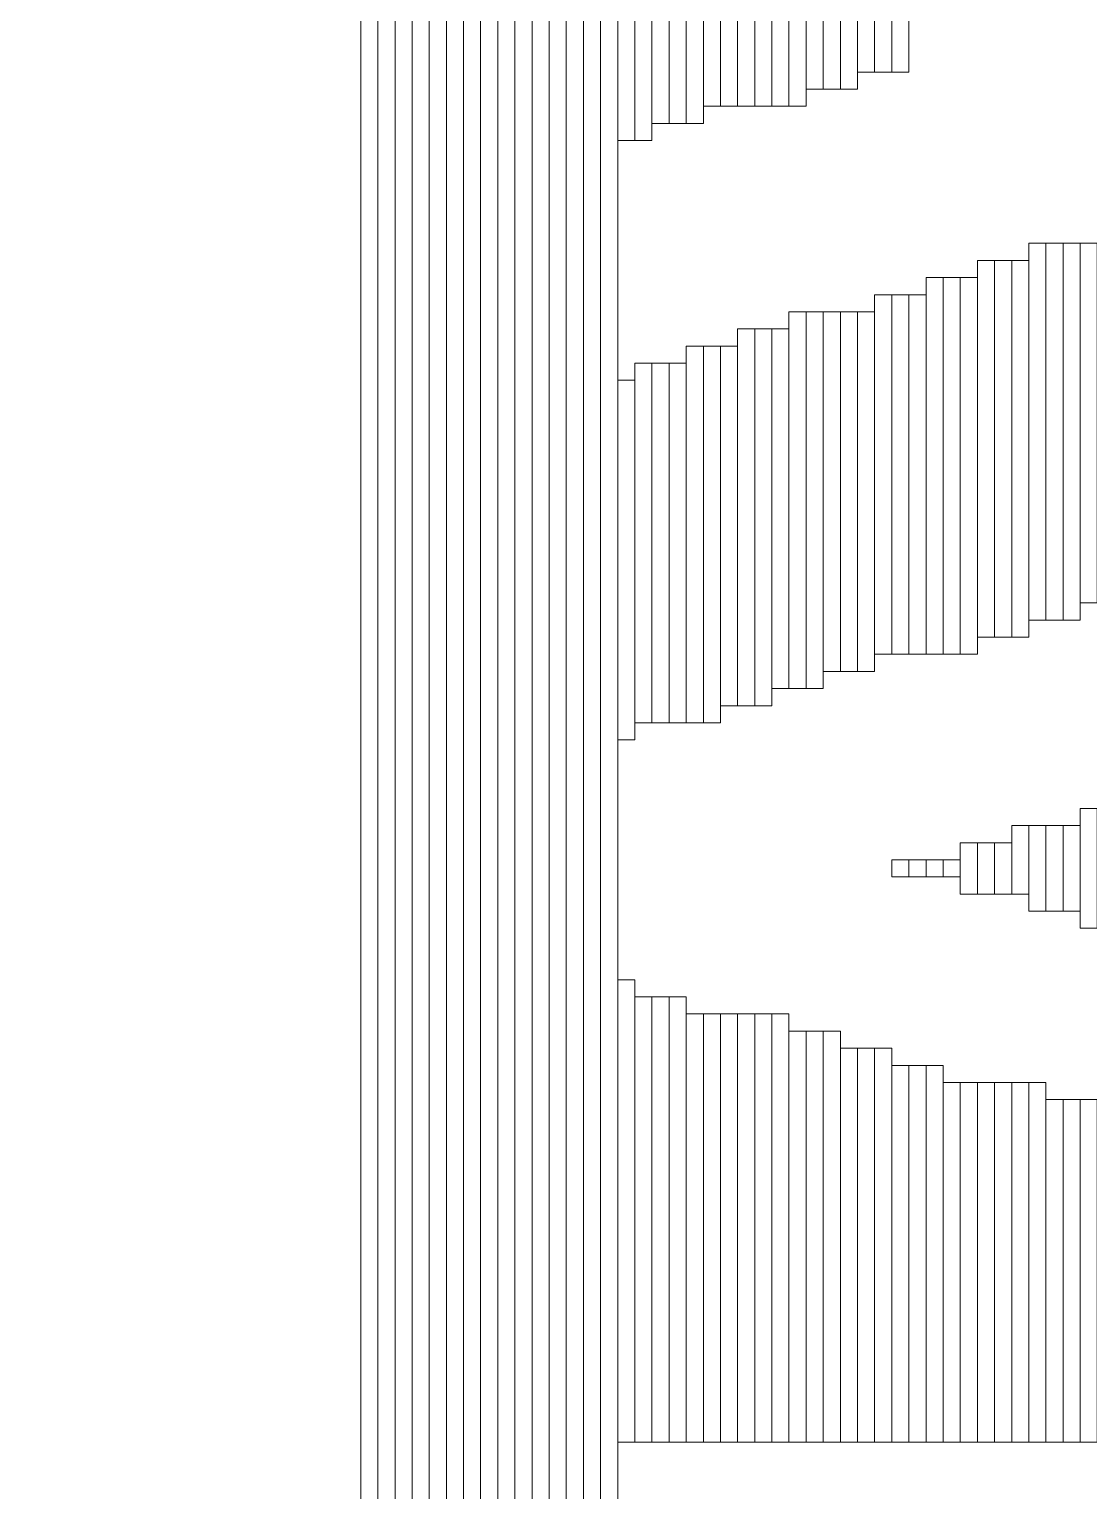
# Model space of a CAD drawing. Header units: millimetres. Extents: x -86 to 67, y -55 to 52.
# Drawn here: x 2.611 to 4.182, y 24.381 to 26.549 of the extents above; entities that cross this region are included whole.
import ezdxf

# ---------------------------------------------------------------- set-up
doc = ezdxf.new("R2010")
doc.units = ezdxf.units.MM
doc.header["$MEASUREMENT"] = 0
doc.layers.add('BG_OUTLINE', color=7, linetype='Continuous')
doc.layers.add('MA_PEN3', color=7, linetype='Continuous')

msp = doc.modelspace()

# ---------------------------------------------------------------- linework, layer by layer
at = {"layer": 'BG_OUTLINE', "color": 3, "lineweight": 9}
msp.add_open_spline([(-60.0926, 34.7331), (-60.0926, 34.7331), (63.7724, 34.7331), (63.7724, 34.7331), (63.7724, 34.7331), (64.585, 34.7336), (65.3646, 34.4113), (65.9396, 33.837), (65.9396, 33.837), (66.5146, 33.2627), (66.8379, 32.4797), (66.8384, 31.667), (66.8384, 31.667), (66.8384, 31.667), (66.8412, -52.28), (66.8412, -52.28), (66.8412, -52.28), (66.8412, -52.28), (66.8384, -52.1933), (66.8384, -52.1933), (66.8384, -52.1933), (66.8389, -53.006), (66.5166, -53.7856), (65.9424, -54.3606), (65.9424, -54.3606), (65.3681, -54.9356), (64.585, -55.2589), (63.7724, -55.2594), (63.7724, -55.2594), (63.7724, -55.2594), (-60.1869, -55.2594), (-60.1869, -55.2594), (-60.1869, -55.2594), (-60.1869, -55.2594), (-60.0853, -55.2518), (-60.0853, -55.2518), (-60.0853, -55.2518), (-60.8979, -55.2523), (-61.6775, -54.9299), (-62.2525, -54.3557), (-62.2525, -54.3557), (-62.8275, -53.7814), (-63.1508, -52.9984), (-63.1513, -52.1857), (-63.1513, -52.1857), (-63.1513, -52.1857), (-63.1587, 31.667), (-63.1587, 31.667), (-63.1587, 31.667), (-63.1592, 32.4797), (-62.8369, 33.2593), (-62.2626, 33.8343), (-62.2626, 33.8343), (-61.6883, 34.4093), (-60.9053, 34.7326), (-60.0926, 34.7331)], degree=3, knots=[0, 0, 0, 0, 0.071429, 0.071429, 0.071429, 0.071429, 0.142857, 0.142857, 0.142857, 0.142857, 0.214286, 0.214286, 0.214286, 0.214286, 0.285714, 0.285714, 0.285714, 0.285714, 0.357143, 0.357143, 0.357143, 0.357143, 0.428571, 0.428571, 0.428571, 0.428571, 0.5, 0.5, 0.5, 0.5, 0.571429, 0.571429, 0.571429, 0.571429, 0.642857, 0.642857, 0.642857, 0.642857, 0.714286, 0.714286, 0.714286, 0.714286, 0.785714, 0.785714, 0.785714, 0.785714, 0.857143, 0.857143, 0.857143, 0.857143, 0.928571, 0.928571, 0.928571, 0.928571, 1, 1, 1, 1], dxfattribs=at)
at = {"layer": 'MA_PEN3', "color": 5, "lineweight": 9}
for points in [[(3.1023, 34.3594), (3.1023, 34.3594), (3.1277, 34.3594), (3.1277, 34.3594), (3.1277, 34.3594), (3.1277, 34.3594), (3.1277, 23.285), (3.1277, 23.285), (3.1277, 23.285), (3.1277, 23.285), (3.1023, 23.285), (3.1023, 23.285), (3.1023, 23.285), (3.1023, 23.285), (3.1023, 34.3594), (3.1023, 34.3594)], [(3.1277, 34.3594), (3.1277, 34.3594), (3.1531, 34.3594), (3.1531, 34.3594), (3.1531, 34.3594), (3.1531, 34.3594), (3.1531, 23.285), (3.1531, 23.285), (3.1531, 23.285), (3.1531, 23.285), (3.1277, 23.285), (3.1277, 23.285), (3.1277, 23.285), (3.1277, 23.285), (3.1277, 34.3594), (3.1277, 34.3594)], [(3.1531, 34.3594), (3.1531, 34.3594), (3.1785, 34.3594), (3.1785, 34.3594), (3.1785, 34.3594), (3.1785, 34.3594), (3.1785, 23.285), (3.1785, 23.285), (3.1785, 23.285), (3.1785, 23.285), (3.1531, 23.285), (3.1531, 23.285), (3.1531, 23.285), (3.1531, 23.285), (3.1531, 34.3594), (3.1531, 34.3594)], [(3.1785, 34.3594), (3.1785, 34.3594), (3.2039, 34.3594), (3.2039, 34.3594), (3.2039, 34.3594), (3.2039, 34.3594), (3.2039, 23.285), (3.2039, 23.285), (3.2039, 23.285), (3.2039, 23.285), (3.1785, 23.285), (3.1785, 23.285), (3.1785, 23.285), (3.1785, 23.285), (3.1785, 34.3594), (3.1785, 34.3594)], [(3.2039, 34.3594), (3.2039, 34.3594), (3.2293, 34.3594), (3.2293, 34.3594), (3.2293, 34.3594), (3.2293, 34.3594), (3.2293, 23.285), (3.2293, 23.285), (3.2293, 23.285), (3.2293, 23.285), (3.2039, 23.285), (3.2039, 23.285), (3.2039, 23.285), (3.2039, 23.285), (3.2039, 34.3594), (3.2039, 34.3594)], [(3.2293, 34.3594), (3.2293, 34.3594), (3.2547, 34.3594), (3.2547, 34.3594), (3.2547, 34.3594), (3.2547, 34.3594), (3.2547, 23.285), (3.2547, 23.285), (3.2547, 23.285), (3.2547, 23.285), (3.2293, 23.285), (3.2293, 23.285), (3.2293, 23.285), (3.2293, 23.285), (3.2293, 34.3594), (3.2293, 34.3594)], [(3.2547, 34.3594), (3.2547, 34.3594), (3.2801, 34.3594), (3.2801, 34.3594), (3.2801, 34.3594), (3.2801, 34.3594), (3.2801, 23.285), (3.2801, 23.285), (3.2801, 23.285), (3.2801, 23.285), (3.2547, 23.285), (3.2547, 23.285), (3.2547, 23.285), (3.2547, 23.285), (3.2547, 34.3594), (3.2547, 34.3594)], [(3.2801, 34.3594), (3.2801, 34.3594), (3.3055, 34.3594), (3.3055, 34.3594), (3.3055, 34.3594), (3.3055, 34.3594), (3.3055, 23.285), (3.3055, 23.285), (3.3055, 23.285), (3.3055, 23.285), (3.2801, 23.285), (3.2801, 23.285), (3.2801, 23.285), (3.2801, 23.285), (3.2801, 34.3594), (3.2801, 34.3594)], [(3.3055, 34.3594), (3.3055, 34.3594), (3.3309, 34.3594), (3.3309, 34.3594), (3.3309, 34.3594), (3.3309, 34.3594), (3.3309, 23.285), (3.3309, 23.285), (3.3309, 23.285), (3.3309, 23.285), (3.3055, 23.285), (3.3055, 23.285), (3.3055, 23.285), (3.3055, 23.285), (3.3055, 34.3594), (3.3055, 34.3594)], [(3.3309, 34.3594), (3.3309, 34.3594), (3.3563, 34.3594), (3.3563, 34.3594), (3.3563, 34.3594), (3.3563, 34.3594), (3.3563, 23.285), (3.3563, 23.285), (3.3563, 23.285), (3.3563, 23.285), (3.3309, 23.285), (3.3309, 23.285), (3.3309, 23.285), (3.3309, 23.285), (3.3309, 34.3594), (3.3309, 34.3594)], [(3.3563, 34.3594), (3.3563, 34.3594), (3.3817, 34.3594), (3.3817, 34.3594), (3.3817, 34.3594), (3.3817, 34.3594), (3.3817, 23.285), (3.3817, 23.285), (3.3817, 23.285), (3.3817, 23.285), (3.3563, 23.285), (3.3563, 23.285), (3.3563, 23.285), (3.3563, 23.285), (3.3563, 34.3594), (3.3563, 34.3594)], [(3.3817, 34.3594), (3.3817, 34.3594), (3.4071, 34.3594), (3.4071, 34.3594), (3.4071, 34.3594), (3.4071, 34.3594), (3.4071, 23.285), (3.4071, 23.285), (3.4071, 23.285), (3.4071, 23.285), (3.3817, 23.285), (3.3817, 23.285), (3.3817, 23.285), (3.3817, 23.285), (3.3817, 34.3594), (3.3817, 34.3594)], [(3.4071, 34.3594), (3.4071, 34.3594), (3.4325, 34.3594), (3.4325, 34.3594), (3.4325, 34.3594), (3.4325, 34.3594), (3.4325, 23.285), (3.4325, 23.285), (3.4325, 23.285), (3.4325, 23.285), (3.4071, 23.285), (3.4071, 23.285), (3.4071, 23.285), (3.4071, 23.285), (3.4071, 34.3594), (3.4071, 34.3594)], [(3.4325, 34.3594), (3.4325, 34.3594), (3.4579, 34.3594), (3.4579, 34.3594), (3.4579, 34.3594), (3.4579, 34.3594), (3.4579, 23.285), (3.4579, 23.285), (3.4579, 23.285), (3.4579, 23.285), (3.4325, 23.285), (3.4325, 23.285), (3.4325, 23.285), (3.4325, 23.285), (3.4325, 34.3594), (3.4325, 34.3594)], [(3.4579, 29.0762), (3.4579, 29.0762), (3.4833, 29.0762), (3.4833, 29.0762), (3.4833, 29.0762), (3.4833, 29.0762), (3.4833, 23.285), (3.4833, 23.285), (3.4833, 23.285), (3.4833, 23.285), (3.4579, 23.285), (3.4579, 23.285), (3.4579, 23.285), (3.4579, 23.285), (3.4579, 29.0762), (3.4579, 29.0762)], [(3.4833, 27.1458), (3.4833, 27.1458), (3.5087, 27.1458), (3.5087, 27.1458), (3.5087, 27.1458), (3.5087, 27.1458), (3.5087, 26.3838), (3.5087, 26.3838), (3.5087, 26.3838), (3.5087, 26.3838), (3.4833, 26.3838), (3.4833, 26.3838), (3.4833, 26.3838), (3.4833, 26.3838), (3.4833, 27.1458), (3.4833, 27.1458)], [(3.5087, 27.1458), (3.5087, 27.1458), (3.5341, 27.1458), (3.5341, 27.1458), (3.5341, 27.1458), (3.5341, 27.1458), (3.5341, 26.3838), (3.5341, 26.3838), (3.5341, 26.3838), (3.5341, 26.3838), (3.5087, 26.3838), (3.5087, 26.3838), (3.5087, 26.3838), (3.5087, 26.3838), (3.5087, 27.1458), (3.5087, 27.1458)], [(3.5341, 27.1204), (3.5341, 27.1204), (3.5595, 27.1204), (3.5595, 27.1204), (3.5595, 27.1204), (3.5595, 27.1204), (3.5595, 26.4092), (3.5595, 26.4092), (3.5595, 26.4092), (3.5595, 26.4092), (3.5341, 26.4092), (3.5341, 26.4092), (3.5341, 26.4092), (3.5341, 26.4092), (3.5341, 27.1204), (3.5341, 27.1204)], [(3.5595, 27.1204), (3.5595, 27.1204), (3.5849, 27.1204), (3.5849, 27.1204), (3.5849, 27.1204), (3.5849, 27.1204), (3.5849, 26.4092), (3.5849, 26.4092), (3.5849, 26.4092), (3.5849, 26.4092), (3.5595, 26.4092), (3.5595, 26.4092), (3.5595, 26.4092), (3.5595, 26.4092), (3.5595, 27.1204), (3.5595, 27.1204)], [(3.5849, 27.1204), (3.5849, 27.1204), (3.6103, 27.1204), (3.6103, 27.1204), (3.6103, 27.1204), (3.6103, 27.1204), (3.6103, 26.4092), (3.6103, 26.4092), (3.6103, 26.4092), (3.6103, 26.4092), (3.5849, 26.4092), (3.5849, 26.4092), (3.5849, 26.4092), (3.5849, 26.4092), (3.5849, 27.1204), (3.5849, 27.1204)], [(3.6103, 27.095), (3.6103, 27.095), (3.6357, 27.095), (3.6357, 27.095), (3.6357, 27.095), (3.6357, 27.095), (3.6357, 26.4346), (3.6357, 26.4346), (3.6357, 26.4346), (3.6357, 26.4346), (3.6103, 26.4346), (3.6103, 26.4346), (3.6103, 26.4346), (3.6103, 26.4346), (3.6103, 27.095), (3.6103, 27.095)], [(3.6357, 27.095), (3.6357, 27.095), (3.6611, 27.095), (3.6611, 27.095), (3.6611, 27.095), (3.6611, 27.095), (3.6611, 26.4346), (3.6611, 26.4346), (3.6611, 26.4346), (3.6611, 26.4346), (3.6357, 26.4346), (3.6357, 26.4346), (3.6357, 26.4346), (3.6357, 26.4346), (3.6357, 27.095), (3.6357, 27.095)], [(3.6611, 27.095), (3.6611, 27.095), (3.6865, 27.095), (3.6865, 27.095), (3.6865, 27.095), (3.6865, 27.095), (3.6865, 26.4346), (3.6865, 26.4346), (3.6865, 26.4346), (3.6865, 26.4346), (3.6611, 26.4346), (3.6611, 26.4346), (3.6611, 26.4346), (3.6611, 26.4346), (3.6611, 27.095), (3.6611, 27.095)], [(3.6865, 27.0696), (3.6865, 27.0696), (3.7119, 27.0696), (3.7119, 27.0696), (3.7119, 27.0696), (3.7119, 27.0696), (3.7119, 26.4346), (3.7119, 26.4346), (3.7119, 26.4346), (3.7119, 26.4346), (3.6865, 26.4346), (3.6865, 26.4346), (3.6865, 26.4346), (3.6865, 26.4346), (3.6865, 27.0696), (3.6865, 27.0696)], [(3.7119, 27.0696), (3.7119, 27.0696), (3.7373, 27.0696), (3.7373, 27.0696), (3.7373, 27.0696), (3.7373, 27.0696), (3.7373, 26.4346), (3.7373, 26.4346), (3.7373, 26.4346), (3.7373, 26.4346), (3.7119, 26.4346), (3.7119, 26.4346), (3.7119, 26.4346), (3.7119, 26.4346), (3.7119, 27.0696), (3.7119, 27.0696)], [(3.7373, 27.0696), (3.7373, 27.0696), (3.7627, 27.0696), (3.7627, 27.0696), (3.7627, 27.0696), (3.7627, 27.0696), (3.7627, 26.4346), (3.7627, 26.4346), (3.7627, 26.4346), (3.7627, 26.4346), (3.7373, 26.4346), (3.7373, 26.4346), (3.7373, 26.4346), (3.7373, 26.4346), (3.7373, 27.0696), (3.7373, 27.0696)], [(3.7627, 27.0696), (3.7627, 27.0696), (3.7881, 27.0696), (3.7881, 27.0696), (3.7881, 27.0696), (3.7881, 27.0696), (3.7881, 26.46), (3.7881, 26.46), (3.7881, 26.46), (3.7881, 26.46), (3.7627, 26.46), (3.7627, 26.46), (3.7627, 26.46), (3.7627, 26.46), (3.7627, 27.0696), (3.7627, 27.0696)], [(3.7881, 27.0442), (3.7881, 27.0442), (3.8135, 27.0442), (3.8135, 27.0442), (3.8135, 27.0442), (3.8135, 27.0442), (3.8135, 26.46), (3.8135, 26.46), (3.8135, 26.46), (3.8135, 26.46), (3.7881, 26.46), (3.7881, 26.46), (3.7881, 26.46), (3.7881, 26.46), (3.7881, 27.0442), (3.7881, 27.0442)], [(3.8135, 27.0442), (3.8135, 27.0442), (3.8389, 27.0442), (3.8389, 27.0442), (3.8389, 27.0442), (3.8389, 27.0442), (3.8389, 26.46), (3.8389, 26.46), (3.8389, 26.46), (3.8389, 26.46), (3.8135, 26.46), (3.8135, 26.46), (3.8135, 26.46), (3.8135, 26.46), (3.8135, 27.0442), (3.8135, 27.0442)], [(3.8389, 27.0442), (3.8389, 27.0442), (3.8643, 27.0442), (3.8643, 27.0442), (3.8643, 27.0442), (3.8643, 27.0442), (3.8643, 26.4854), (3.8643, 26.4854), (3.8643, 26.4854), (3.8643, 26.4854), (3.8389, 26.4854), (3.8389, 26.4854), (3.8389, 26.4854), (3.8389, 26.4854), (3.8389, 27.0442), (3.8389, 27.0442)], [(3.8643, 27.0442), (3.8643, 27.0442), (3.8897, 27.0442), (3.8897, 27.0442), (3.8897, 27.0442), (3.8897, 27.0442), (3.8897, 26.4854), (3.8897, 26.4854), (3.8897, 26.4854), (3.8897, 26.4854), (3.8643, 26.4854), (3.8643, 26.4854), (3.8643, 26.4854), (3.8643, 26.4854), (3.8643, 27.0442), (3.8643, 27.0442)], [(3.8897, 27.0442), (3.8897, 27.0442), (3.9151, 27.0442), (3.9151, 27.0442), (3.9151, 27.0442), (3.9151, 27.0442), (3.9151, 26.4854), (3.9151, 26.4854), (3.9151, 26.4854), (3.9151, 26.4854), (3.8897, 26.4854), (3.8897, 26.4854), (3.8897, 26.4854), (3.8897, 26.4854), (3.8897, 27.0442), (3.8897, 27.0442)], [(4.0929, 26.2314), (4.0929, 26.2314), (4.1183, 26.2314), (4.1183, 26.2314), (4.1183, 26.2314), (4.1183, 26.2314), (4.1183, 25.6726), (4.1183, 25.6726), (4.1183, 25.6726), (4.1183, 25.6726), (4.0929, 25.6726), (4.0929, 25.6726), (4.0929, 25.6726), (4.0929, 25.6726), (4.0929, 26.2314), (4.0929, 26.2314)], [(4.1183, 26.2314), (4.1183, 26.2314), (4.1437, 26.2314), (4.1437, 26.2314), (4.1437, 26.2314), (4.1437, 26.2314), (4.1437, 25.6726), (4.1437, 25.6726), (4.1437, 25.6726), (4.1437, 25.6726), (4.1183, 25.6726), (4.1183, 25.6726), (4.1183, 25.6726), (4.1183, 25.6726), (4.1183, 26.2314), (4.1183, 26.2314)], [(4.1437, 26.2314), (4.1437, 26.2314), (4.1691, 26.2314), (4.1691, 26.2314), (4.1691, 26.2314), (4.1691, 26.2314), (4.1691, 25.6726), (4.1691, 25.6726), (4.1691, 25.6726), (4.1691, 25.6726), (4.1437, 25.6726), (4.1437, 25.6726), (4.1437, 25.6726), (4.1437, 25.6726), (4.1437, 26.2314), (4.1437, 26.2314)], [(4.1691, 26.2314), (4.1691, 26.2314), (4.1945, 26.2314), (4.1945, 26.2314), (4.1945, 26.2314), (4.1945, 26.2314), (4.1945, 25.698), (4.1945, 25.698), (4.1945, 25.698), (4.1945, 25.698), (4.1691, 25.698), (4.1691, 25.698), (4.1691, 25.698), (4.1691, 25.698), (4.1691, 26.2314), (4.1691, 26.2314)], [(4.0167, 26.206), (4.0167, 26.206), (4.0421, 26.206), (4.0421, 26.206), (4.0421, 26.206), (4.0421, 26.206), (4.0421, 25.6472), (4.0421, 25.6472), (4.0421, 25.6472), (4.0421, 25.6472), (4.0167, 25.6472), (4.0167, 25.6472), (4.0167, 25.6472), (4.0167, 25.6472), (4.0167, 26.206), (4.0167, 26.206)], [(4.0421, 26.206), (4.0421, 26.206), (4.0675, 26.206), (4.0675, 26.206), (4.0675, 26.206), (4.0675, 26.206), (4.0675, 25.6472), (4.0675, 25.6472), (4.0675, 25.6472), (4.0675, 25.6472), (4.0421, 25.6472), (4.0421, 25.6472), (4.0421, 25.6472), (4.0421, 25.6472), (4.0421, 26.206), (4.0421, 26.206)], [(4.0675, 26.206), (4.0675, 26.206), (4.0929, 26.206), (4.0929, 26.206), (4.0929, 26.206), (4.0929, 26.206), (4.0929, 25.6472), (4.0929, 25.6472), (4.0929, 25.6472), (4.0929, 25.6472), (4.0675, 25.6472), (4.0675, 25.6472), (4.0675, 25.6472), (4.0675, 25.6472), (4.0675, 26.206), (4.0675, 26.206)], [(3.9405, 26.1806), (3.9405, 26.1806), (3.9659, 26.1806), (3.9659, 26.1806), (3.9659, 26.1806), (3.9659, 26.1806), (3.9659, 25.6218), (3.9659, 25.6218), (3.9659, 25.6218), (3.9659, 25.6218), (3.9405, 25.6218), (3.9405, 25.6218), (3.9405, 25.6218), (3.9405, 25.6218), (3.9405, 26.1806), (3.9405, 26.1806)], [(3.9659, 26.1806), (3.9659, 26.1806), (3.9913, 26.1806), (3.9913, 26.1806), (3.9913, 26.1806), (3.9913, 26.1806), (3.9913, 25.6218), (3.9913, 25.6218), (3.9913, 25.6218), (3.9913, 25.6218), (3.9659, 25.6218), (3.9659, 25.6218), (3.9659, 25.6218), (3.9659, 25.6218), (3.9659, 26.1806), (3.9659, 26.1806)], [(3.9913, 26.1806), (3.9913, 26.1806), (4.0167, 26.1806), (4.0167, 26.1806), (4.0167, 26.1806), (4.0167, 26.1806), (4.0167, 25.6218), (4.0167, 25.6218), (4.0167, 25.6218), (4.0167, 25.6218), (3.9913, 25.6218), (3.9913, 25.6218), (3.9913, 25.6218), (3.9913, 25.6218), (3.9913, 26.1806), (3.9913, 26.1806)], [(3.8643, 26.1552), (3.8643, 26.1552), (3.8897, 26.1552), (3.8897, 26.1552), (3.8897, 26.1552), (3.8897, 26.1552), (3.8897, 25.6218), (3.8897, 25.6218), (3.8897, 25.6218), (3.8897, 25.6218), (3.8643, 25.6218), (3.8643, 25.6218), (3.8643, 25.6218), (3.8643, 25.6218), (3.8643, 26.1552), (3.8643, 26.1552)], [(3.8897, 26.1552), (3.8897, 26.1552), (3.9151, 26.1552), (3.9151, 26.1552), (3.9151, 26.1552), (3.9151, 26.1552), (3.9151, 25.6218), (3.9151, 25.6218), (3.9151, 25.6218), (3.9151, 25.6218), (3.8897, 25.6218), (3.8897, 25.6218), (3.8897, 25.6218), (3.8897, 25.6218), (3.8897, 26.1552), (3.8897, 26.1552)], [(3.9151, 26.1552), (3.9151, 26.1552), (3.9405, 26.1552), (3.9405, 26.1552), (3.9405, 26.1552), (3.9405, 26.1552), (3.9405, 25.6218), (3.9405, 25.6218), (3.9405, 25.6218), (3.9405, 25.6218), (3.9151, 25.6218), (3.9151, 25.6218), (3.9151, 25.6218), (3.9151, 25.6218), (3.9151, 26.1552), (3.9151, 26.1552)], [(3.7373, 26.1298), (3.7373, 26.1298), (3.7627, 26.1298), (3.7627, 26.1298), (3.7627, 26.1298), (3.7627, 26.1298), (3.7627, 25.571), (3.7627, 25.571), (3.7627, 25.571), (3.7627, 25.571), (3.7373, 25.571), (3.7373, 25.571), (3.7373, 25.571), (3.7373, 25.571), (3.7373, 26.1298), (3.7373, 26.1298)], [(3.7627, 26.1298), (3.7627, 26.1298), (3.7881, 26.1298), (3.7881, 26.1298), (3.7881, 26.1298), (3.7881, 26.1298), (3.7881, 25.571), (3.7881, 25.571), (3.7881, 25.571), (3.7881, 25.571), (3.7627, 25.571), (3.7627, 25.571), (3.7627, 25.571), (3.7627, 25.571), (3.7627, 26.1298), (3.7627, 26.1298)], [(3.7881, 26.1298), (3.7881, 26.1298), (3.8135, 26.1298), (3.8135, 26.1298), (3.8135, 26.1298), (3.8135, 26.1298), (3.8135, 25.5964), (3.8135, 25.5964), (3.8135, 25.5964), (3.8135, 25.5964), (3.7881, 25.5964), (3.7881, 25.5964), (3.7881, 25.5964), (3.7881, 25.5964), (3.7881, 26.1298), (3.7881, 26.1298)], [(3.8135, 26.1298), (3.8135, 26.1298), (3.8389, 26.1298), (3.8389, 26.1298), (3.8389, 26.1298), (3.8389, 26.1298), (3.8389, 25.5964), (3.8389, 25.5964), (3.8389, 25.5964), (3.8389, 25.5964), (3.8135, 25.5964), (3.8135, 25.5964), (3.8135, 25.5964), (3.8135, 25.5964), (3.8135, 26.1298), (3.8135, 26.1298)], [(3.8389, 26.1298), (3.8389, 26.1298), (3.8643, 26.1298), (3.8643, 26.1298), (3.8643, 26.1298), (3.8643, 26.1298), (3.8643, 25.5964), (3.8643, 25.5964), (3.8643, 25.5964), (3.8643, 25.5964), (3.8389, 25.5964), (3.8389, 25.5964), (3.8389, 25.5964), (3.8389, 25.5964), (3.8389, 26.1298), (3.8389, 26.1298)], [(3.6611, 26.1044), (3.6611, 26.1044), (3.6865, 26.1044), (3.6865, 26.1044), (3.6865, 26.1044), (3.6865, 26.1044), (3.6865, 25.5456), (3.6865, 25.5456), (3.6865, 25.5456), (3.6865, 25.5456), (3.6611, 25.5456), (3.6611, 25.5456), (3.6611, 25.5456), (3.6611, 25.5456), (3.6611, 26.1044), (3.6611, 26.1044)], [(3.6865, 26.1044), (3.6865, 26.1044), (3.7119, 26.1044), (3.7119, 26.1044), (3.7119, 26.1044), (3.7119, 26.1044), (3.7119, 25.5456), (3.7119, 25.5456), (3.7119, 25.5456), (3.7119, 25.5456), (3.6865, 25.5456), (3.6865, 25.5456), (3.6865, 25.5456), (3.6865, 25.5456), (3.6865, 26.1044), (3.6865, 26.1044)], [(3.7119, 26.1044), (3.7119, 26.1044), (3.7373, 26.1044), (3.7373, 26.1044), (3.7373, 26.1044), (3.7373, 26.1044), (3.7373, 25.571), (3.7373, 25.571), (3.7373, 25.571), (3.7373, 25.571), (3.7119, 25.571), (3.7119, 25.571), (3.7119, 25.571), (3.7119, 25.571), (3.7119, 26.1044), (3.7119, 26.1044)], [(3.5849, 26.079), (3.5849, 26.079), (3.6103, 26.079), (3.6103, 26.079), (3.6103, 26.079), (3.6103, 26.079), (3.6103, 25.5202), (3.6103, 25.5202), (3.6103, 25.5202), (3.6103, 25.5202), (3.5849, 25.5202), (3.5849, 25.5202), (3.5849, 25.5202), (3.5849, 25.5202), (3.5849, 26.079), (3.5849, 26.079)], [(3.6103, 26.079), (3.6103, 26.079), (3.6357, 26.079), (3.6357, 26.079), (3.6357, 26.079), (3.6357, 26.079), (3.6357, 25.5202), (3.6357, 25.5202), (3.6357, 25.5202), (3.6357, 25.5202), (3.6103, 25.5202), (3.6103, 25.5202), (3.6103, 25.5202), (3.6103, 25.5202), (3.6103, 26.079), (3.6103, 26.079)], [(3.6357, 26.079), (3.6357, 26.079), (3.6611, 26.079), (3.6611, 26.079), (3.6611, 26.079), (3.6611, 26.079), (3.6611, 25.5456), (3.6611, 25.5456), (3.6611, 25.5456), (3.6611, 25.5456), (3.6357, 25.5456), (3.6357, 25.5456), (3.6357, 25.5456), (3.6357, 25.5456), (3.6357, 26.079), (3.6357, 26.079)], [(3.5087, 26.0536), (3.5087, 26.0536), (3.5341, 26.0536), (3.5341, 26.0536), (3.5341, 26.0536), (3.5341, 26.0536), (3.5341, 25.5202), (3.5341, 25.5202), (3.5341, 25.5202), (3.5341, 25.5202), (3.5087, 25.5202), (3.5087, 25.5202), (3.5087, 25.5202), (3.5087, 25.5202), (3.5087, 26.0536), (3.5087, 26.0536)], [(3.5341, 26.0536), (3.5341, 26.0536), (3.5595, 26.0536), (3.5595, 26.0536), (3.5595, 26.0536), (3.5595, 26.0536), (3.5595, 25.5202), (3.5595, 25.5202), (3.5595, 25.5202), (3.5595, 25.5202), (3.5341, 25.5202), (3.5341, 25.5202), (3.5341, 25.5202), (3.5341, 25.5202), (3.5341, 26.0536), (3.5341, 26.0536)], [(3.5595, 26.0536), (3.5595, 26.0536), (3.5849, 26.0536), (3.5849, 26.0536), (3.5849, 26.0536), (3.5849, 26.0536), (3.5849, 25.5202), (3.5849, 25.5202), (3.5849, 25.5202), (3.5849, 25.5202), (3.5595, 25.5202), (3.5595, 25.5202), (3.5595, 25.5202), (3.5595, 25.5202), (3.5595, 26.0536), (3.5595, 26.0536)], [(3.4833, 26.0282), (3.4833, 26.0282), (3.5087, 26.0282), (3.5087, 26.0282), (3.5087, 26.0282), (3.5087, 26.0282), (3.5087, 25.4948), (3.5087, 25.4948), (3.5087, 25.4948), (3.5087, 25.4948), (3.4833, 25.4948), (3.4833, 25.4948), (3.4833, 25.4948), (3.4833, 25.4948), (3.4833, 26.0282), (3.4833, 26.0282)], [(4.1691, 25.3932), (4.1691, 25.3932), (4.1945, 25.3932), (4.1945, 25.3932), (4.1945, 25.3932), (4.1945, 25.3932), (4.1945, 25.2154), (4.1945, 25.2154), (4.1945, 25.2154), (4.1945, 25.2154), (4.1691, 25.2154), (4.1691, 25.2154), (4.1691, 25.2154), (4.1691, 25.2154), (4.1691, 25.3932), (4.1691, 25.3932)], [(4.0675, 25.3678), (4.0675, 25.3678), (4.0929, 25.3678), (4.0929, 25.3678), (4.0929, 25.3678), (4.0929, 25.3678), (4.0929, 25.2662), (4.0929, 25.2662), (4.0929, 25.2662), (4.0929, 25.2662), (4.0675, 25.2662), (4.0675, 25.2662), (4.0675, 25.2662), (4.0675, 25.2662), (4.0675, 25.3678), (4.0675, 25.3678)], [(4.0929, 25.3678), (4.0929, 25.3678), (4.1183, 25.3678), (4.1183, 25.3678), (4.1183, 25.3678), (4.1183, 25.3678), (4.1183, 25.2408), (4.1183, 25.2408), (4.1183, 25.2408), (4.1183, 25.2408), (4.0929, 25.2408), (4.0929, 25.2408), (4.0929, 25.2408), (4.0929, 25.2408), (4.0929, 25.3678), (4.0929, 25.3678)], [(4.1183, 25.3678), (4.1183, 25.3678), (4.1437, 25.3678), (4.1437, 25.3678), (4.1437, 25.3678), (4.1437, 25.3678), (4.1437, 25.2408), (4.1437, 25.2408), (4.1437, 25.2408), (4.1437, 25.2408), (4.1183, 25.2408), (4.1183, 25.2408), (4.1183, 25.2408), (4.1183, 25.2408), (4.1183, 25.3678), (4.1183, 25.3678)], [(4.1437, 25.3678), (4.1437, 25.3678), (4.1691, 25.3678), (4.1691, 25.3678), (4.1691, 25.3678), (4.1691, 25.3678), (4.1691, 25.2408), (4.1691, 25.2408), (4.1691, 25.2408), (4.1691, 25.2408), (4.1437, 25.2408), (4.1437, 25.2408), (4.1437, 25.2408), (4.1437, 25.2408), (4.1437, 25.3678), (4.1437, 25.3678)], [(3.9913, 25.3424), (3.9913, 25.3424), (4.0167, 25.3424), (4.0167, 25.3424), (4.0167, 25.3424), (4.0167, 25.3424), (4.0167, 25.2662), (4.0167, 25.2662), (4.0167, 25.2662), (4.0167, 25.2662), (3.9913, 25.2662), (3.9913, 25.2662), (3.9913, 25.2662), (3.9913, 25.2662), (3.9913, 25.3424), (3.9913, 25.3424)], [(4.0167, 25.3424), (4.0167, 25.3424), (4.0421, 25.3424), (4.0421, 25.3424), (4.0421, 25.3424), (4.0421, 25.3424), (4.0421, 25.2662), (4.0421, 25.2662), (4.0421, 25.2662), (4.0421, 25.2662), (4.0167, 25.2662), (4.0167, 25.2662), (4.0167, 25.2662), (4.0167, 25.2662), (4.0167, 25.3424), (4.0167, 25.3424)], [(4.0421, 25.3424), (4.0421, 25.3424), (4.0675, 25.3424), (4.0675, 25.3424), (4.0675, 25.3424), (4.0675, 25.3424), (4.0675, 25.2662), (4.0675, 25.2662), (4.0675, 25.2662), (4.0675, 25.2662), (4.0421, 25.2662), (4.0421, 25.2662), (4.0421, 25.2662), (4.0421, 25.2662), (4.0421, 25.3424), (4.0421, 25.3424)], [(3.8897, 25.317), (3.8897, 25.317), (3.9151, 25.317), (3.9151, 25.317), (3.9151, 25.317), (3.9151, 25.317), (3.9151, 25.2916), (3.9151, 25.2916), (3.9151, 25.2916), (3.9151, 25.2916), (3.8897, 25.2916), (3.8897, 25.2916), (3.8897, 25.2916), (3.8897, 25.2916), (3.8897, 25.317), (3.8897, 25.317)], [(3.9151, 25.317), (3.9151, 25.317), (3.9405, 25.317), (3.9405, 25.317), (3.9405, 25.317), (3.9405, 25.317), (3.9405, 25.2916), (3.9405, 25.2916), (3.9405, 25.2916), (3.9405, 25.2916), (3.9151, 25.2916), (3.9151, 25.2916), (3.9151, 25.2916), (3.9151, 25.2916), (3.9151, 25.317), (3.9151, 25.317)], [(3.9405, 25.317), (3.9405, 25.317), (3.9659, 25.317), (3.9659, 25.317), (3.9659, 25.317), (3.9659, 25.317), (3.9659, 25.2916), (3.9659, 25.2916), (3.9659, 25.2916), (3.9659, 25.2916), (3.9405, 25.2916), (3.9405, 25.2916), (3.9405, 25.2916), (3.9405, 25.2916), (3.9405, 25.317), (3.9405, 25.317)], [(3.9659, 25.317), (3.9659, 25.317), (3.9913, 25.317), (3.9913, 25.317), (3.9913, 25.317), (3.9913, 25.317), (3.9913, 25.2916), (3.9913, 25.2916), (3.9913, 25.2916), (3.9913, 25.2916), (3.9659, 25.2916), (3.9659, 25.2916), (3.9659, 25.2916), (3.9659, 25.2916), (3.9659, 25.317), (3.9659, 25.317)], [(3.4833, 25.1392), (3.4833, 25.1392), (3.5087, 25.1392), (3.5087, 25.1392), (3.5087, 25.1392), (3.5087, 25.1392), (3.5087, 24.4534), (3.5087, 24.4534), (3.5087, 24.4534), (3.5087, 24.4534), (3.4833, 24.4534), (3.4833, 24.4534), (3.4833, 24.4534), (3.4833, 24.4534), (3.4833, 25.1392), (3.4833, 25.1392)], [(3.5087, 25.1138), (3.5087, 25.1138), (3.5341, 25.1138), (3.5341, 25.1138), (3.5341, 25.1138), (3.5341, 25.1138), (3.5341, 24.4534), (3.5341, 24.4534), (3.5341, 24.4534), (3.5341, 24.4534), (3.5087, 24.4534), (3.5087, 24.4534), (3.5087, 24.4534), (3.5087, 24.4534), (3.5087, 25.1138), (3.5087, 25.1138)], [(3.5341, 25.1138), (3.5341, 25.1138), (3.5595, 25.1138), (3.5595, 25.1138), (3.5595, 25.1138), (3.5595, 25.1138), (3.5595, 24.4534), (3.5595, 24.4534), (3.5595, 24.4534), (3.5595, 24.4534), (3.5341, 24.4534), (3.5341, 24.4534), (3.5341, 24.4534), (3.5341, 24.4534), (3.5341, 25.1138), (3.5341, 25.1138)], [(3.5595, 25.1138), (3.5595, 25.1138), (3.5849, 25.1138), (3.5849, 25.1138), (3.5849, 25.1138), (3.5849, 25.1138), (3.5849, 24.4534), (3.5849, 24.4534), (3.5849, 24.4534), (3.5849, 24.4534), (3.5595, 24.4534), (3.5595, 24.4534), (3.5595, 24.4534), (3.5595, 24.4534), (3.5595, 25.1138), (3.5595, 25.1138)], [(3.5849, 25.0884), (3.5849, 25.0884), (3.6103, 25.0884), (3.6103, 25.0884), (3.6103, 25.0884), (3.6103, 25.0884), (3.6103, 24.4534), (3.6103, 24.4534), (3.6103, 24.4534), (3.6103, 24.4534), (3.5849, 24.4534), (3.5849, 24.4534), (3.5849, 24.4534), (3.5849, 24.4534), (3.5849, 25.0884), (3.5849, 25.0884)], [(3.6103, 25.0884), (3.6103, 25.0884), (3.6357, 25.0884), (3.6357, 25.0884), (3.6357, 25.0884), (3.6357, 25.0884), (3.6357, 24.4534), (3.6357, 24.4534), (3.6357, 24.4534), (3.6357, 24.4534), (3.6103, 24.4534), (3.6103, 24.4534), (3.6103, 24.4534), (3.6103, 24.4534), (3.6103, 25.0884), (3.6103, 25.0884)], [(3.6357, 25.0884), (3.6357, 25.0884), (3.6611, 25.0884), (3.6611, 25.0884), (3.6611, 25.0884), (3.6611, 25.0884), (3.6611, 24.4534), (3.6611, 24.4534), (3.6611, 24.4534), (3.6611, 24.4534), (3.6357, 24.4534), (3.6357, 24.4534), (3.6357, 24.4534), (3.6357, 24.4534), (3.6357, 25.0884), (3.6357, 25.0884)], [(3.6611, 25.0884), (3.6611, 25.0884), (3.6865, 25.0884), (3.6865, 25.0884), (3.6865, 25.0884), (3.6865, 25.0884), (3.6865, 24.4534), (3.6865, 24.4534), (3.6865, 24.4534), (3.6865, 24.4534), (3.6611, 24.4534), (3.6611, 24.4534), (3.6611, 24.4534), (3.6611, 24.4534), (3.6611, 25.0884), (3.6611, 25.0884)], [(3.6865, 25.0884), (3.6865, 25.0884), (3.7119, 25.0884), (3.7119, 25.0884), (3.7119, 25.0884), (3.7119, 25.0884), (3.7119, 24.4534), (3.7119, 24.4534), (3.7119, 24.4534), (3.7119, 24.4534), (3.6865, 24.4534), (3.6865, 24.4534), (3.6865, 24.4534), (3.6865, 24.4534), (3.6865, 25.0884), (3.6865, 25.0884)], [(3.7119, 25.0884), (3.7119, 25.0884), (3.7373, 25.0884), (3.7373, 25.0884), (3.7373, 25.0884), (3.7373, 25.0884), (3.7373, 24.4534), (3.7373, 24.4534), (3.7373, 24.4534), (3.7373, 24.4534), (3.7119, 24.4534), (3.7119, 24.4534), (3.7119, 24.4534), (3.7119, 24.4534), (3.7119, 25.0884), (3.7119, 25.0884)], [(3.7373, 25.063), (3.7373, 25.063), (3.7627, 25.063), (3.7627, 25.063), (3.7627, 25.063), (3.7627, 25.063), (3.7627, 24.4534), (3.7627, 24.4534), (3.7627, 24.4534), (3.7627, 24.4534), (3.7373, 24.4534), (3.7373, 24.4534), (3.7373, 24.4534), (3.7373, 24.4534), (3.7373, 25.063), (3.7373, 25.063)], [(3.7627, 25.063), (3.7627, 25.063), (3.7881, 25.063), (3.7881, 25.063), (3.7881, 25.063), (3.7881, 25.063), (3.7881, 24.4534), (3.7881, 24.4534), (3.7881, 24.4534), (3.7881, 24.4534), (3.7627, 24.4534), (3.7627, 24.4534), (3.7627, 24.4534), (3.7627, 24.4534), (3.7627, 25.063), (3.7627, 25.063)], [(3.7881, 25.063), (3.7881, 25.063), (3.8135, 25.063), (3.8135, 25.063), (3.8135, 25.063), (3.8135, 25.063), (3.8135, 24.4534), (3.8135, 24.4534), (3.8135, 24.4534), (3.8135, 24.4534), (3.7881, 24.4534), (3.7881, 24.4534), (3.7881, 24.4534), (3.7881, 24.4534), (3.7881, 25.063), (3.7881, 25.063)], [(3.8135, 25.0376), (3.8135, 25.0376), (3.8389, 25.0376), (3.8389, 25.0376), (3.8389, 25.0376), (3.8389, 25.0376), (3.8389, 24.4534), (3.8389, 24.4534), (3.8389, 24.4534), (3.8389, 24.4534), (3.8135, 24.4534), (3.8135, 24.4534), (3.8135, 24.4534), (3.8135, 24.4534), (3.8135, 25.0376), (3.8135, 25.0376)], [(3.8389, 25.0376), (3.8389, 25.0376), (3.8643, 25.0376), (3.8643, 25.0376), (3.8643, 25.0376), (3.8643, 25.0376), (3.8643, 24.4534), (3.8643, 24.4534), (3.8643, 24.4534), (3.8643, 24.4534), (3.8389, 24.4534), (3.8389, 24.4534), (3.8389, 24.4534), (3.8389, 24.4534), (3.8389, 25.0376), (3.8389, 25.0376)], [(3.8643, 25.0376), (3.8643, 25.0376), (3.8897, 25.0376), (3.8897, 25.0376), (3.8897, 25.0376), (3.8897, 25.0376), (3.8897, 24.4534), (3.8897, 24.4534), (3.8897, 24.4534), (3.8897, 24.4534), (3.8643, 24.4534), (3.8643, 24.4534), (3.8643, 24.4534), (3.8643, 24.4534), (3.8643, 25.0376), (3.8643, 25.0376)], [(3.8897, 25.0122), (3.8897, 25.0122), (3.9151, 25.0122), (3.9151, 25.0122), (3.9151, 25.0122), (3.9151, 25.0122), (3.9151, 24.4534), (3.9151, 24.4534), (3.9151, 24.4534), (3.9151, 24.4534), (3.8897, 24.4534), (3.8897, 24.4534), (3.8897, 24.4534), (3.8897, 24.4534), (3.8897, 25.0122), (3.8897, 25.0122)], [(3.9151, 25.0122), (3.9151, 25.0122), (3.9405, 25.0122), (3.9405, 25.0122), (3.9405, 25.0122), (3.9405, 25.0122), (3.9405, 24.4534), (3.9405, 24.4534), (3.9405, 24.4534), (3.9405, 24.4534), (3.9151, 24.4534), (3.9151, 24.4534), (3.9151, 24.4534), (3.9151, 24.4534), (3.9151, 25.0122), (3.9151, 25.0122)], [(3.9405, 25.0122), (3.9405, 25.0122), (3.9659, 25.0122), (3.9659, 25.0122), (3.9659, 25.0122), (3.9659, 25.0122), (3.9659, 24.4534), (3.9659, 24.4534), (3.9659, 24.4534), (3.9659, 24.4534), (3.9405, 24.4534), (3.9405, 24.4534), (3.9405, 24.4534), (3.9405, 24.4534), (3.9405, 25.0122), (3.9405, 25.0122)], [(3.9659, 24.9868), (3.9659, 24.9868), (3.9913, 24.9868), (3.9913, 24.9868), (3.9913, 24.9868), (3.9913, 24.9868), (3.9913, 24.4534), (3.9913, 24.4534), (3.9913, 24.4534), (3.9913, 24.4534), (3.9659, 24.4534), (3.9659, 24.4534), (3.9659, 24.4534), (3.9659, 24.4534), (3.9659, 24.9868), (3.9659, 24.9868)], [(3.9913, 24.9868), (3.9913, 24.9868), (4.0167, 24.9868), (4.0167, 24.9868), (4.0167, 24.9868), (4.0167, 24.9868), (4.0167, 24.4534), (4.0167, 24.4534), (4.0167, 24.4534), (4.0167, 24.4534), (3.9913, 24.4534), (3.9913, 24.4534), (3.9913, 24.4534), (3.9913, 24.4534), (3.9913, 24.9868), (3.9913, 24.9868)], [(4.0167, 24.9868), (4.0167, 24.9868), (4.0421, 24.9868), (4.0421, 24.9868), (4.0421, 24.9868), (4.0421, 24.9868), (4.0421, 24.4534), (4.0421, 24.4534), (4.0421, 24.4534), (4.0421, 24.4534), (4.0167, 24.4534), (4.0167, 24.4534), (4.0167, 24.4534), (4.0167, 24.4534), (4.0167, 24.9868), (4.0167, 24.9868)], [(4.0421, 24.9868), (4.0421, 24.9868), (4.0675, 24.9868), (4.0675, 24.9868), (4.0675, 24.9868), (4.0675, 24.9868), (4.0675, 24.4534), (4.0675, 24.4534), (4.0675, 24.4534), (4.0675, 24.4534), (4.0421, 24.4534), (4.0421, 24.4534), (4.0421, 24.4534), (4.0421, 24.4534), (4.0421, 24.9868), (4.0421, 24.9868)], [(4.0675, 24.9868), (4.0675, 24.9868), (4.0929, 24.9868), (4.0929, 24.9868), (4.0929, 24.9868), (4.0929, 24.9868), (4.0929, 24.4534), (4.0929, 24.4534), (4.0929, 24.4534), (4.0929, 24.4534), (4.0675, 24.4534), (4.0675, 24.4534), (4.0675, 24.4534), (4.0675, 24.4534), (4.0675, 24.9868), (4.0675, 24.9868)], [(4.0929, 24.9868), (4.0929, 24.9868), (4.1183, 24.9868), (4.1183, 24.9868), (4.1183, 24.9868), (4.1183, 24.9868), (4.1183, 24.4534), (4.1183, 24.4534), (4.1183, 24.4534), (4.1183, 24.4534), (4.0929, 24.4534), (4.0929, 24.4534), (4.0929, 24.4534), (4.0929, 24.4534), (4.0929, 24.9868), (4.0929, 24.9868)], [(4.1183, 24.9614), (4.1183, 24.9614), (4.1437, 24.9614), (4.1437, 24.9614), (4.1437, 24.9614), (4.1437, 24.9614), (4.1437, 24.4534), (4.1437, 24.4534), (4.1437, 24.4534), (4.1437, 24.4534), (4.1183, 24.4534), (4.1183, 24.4534), (4.1183, 24.4534), (4.1183, 24.4534), (4.1183, 24.9614), (4.1183, 24.9614)], [(4.1437, 24.9614), (4.1437, 24.9614), (4.1691, 24.9614), (4.1691, 24.9614), (4.1691, 24.9614), (4.1691, 24.9614), (4.1691, 24.4534), (4.1691, 24.4534), (4.1691, 24.4534), (4.1691, 24.4534), (4.1437, 24.4534), (4.1437, 24.4534), (4.1437, 24.4534), (4.1437, 24.4534), (4.1437, 24.9614), (4.1437, 24.9614)], [(4.1691, 24.9614), (4.1691, 24.9614), (4.1945, 24.9614), (4.1945, 24.9614), (4.1945, 24.9614), (4.1945, 24.9614), (4.1945, 24.4534), (4.1945, 24.4534), (4.1945, 24.4534), (4.1945, 24.4534), (4.1691, 24.4534), (4.1691, 24.4534), (4.1691, 24.4534), (4.1691, 24.4534), (4.1691, 24.9614), (4.1691, 24.9614)]]:
    msp.add_open_spline(points, degree=3, knots=[0, 0, 0, 0, 0.25, 0.25, 0.25, 0.25, 0.5, 0.5, 0.5, 0.5, 0.75, 0.75, 0.75, 0.75, 1, 1, 1, 1], dxfattribs=at)

doc.saveas('drawing.dxf')
